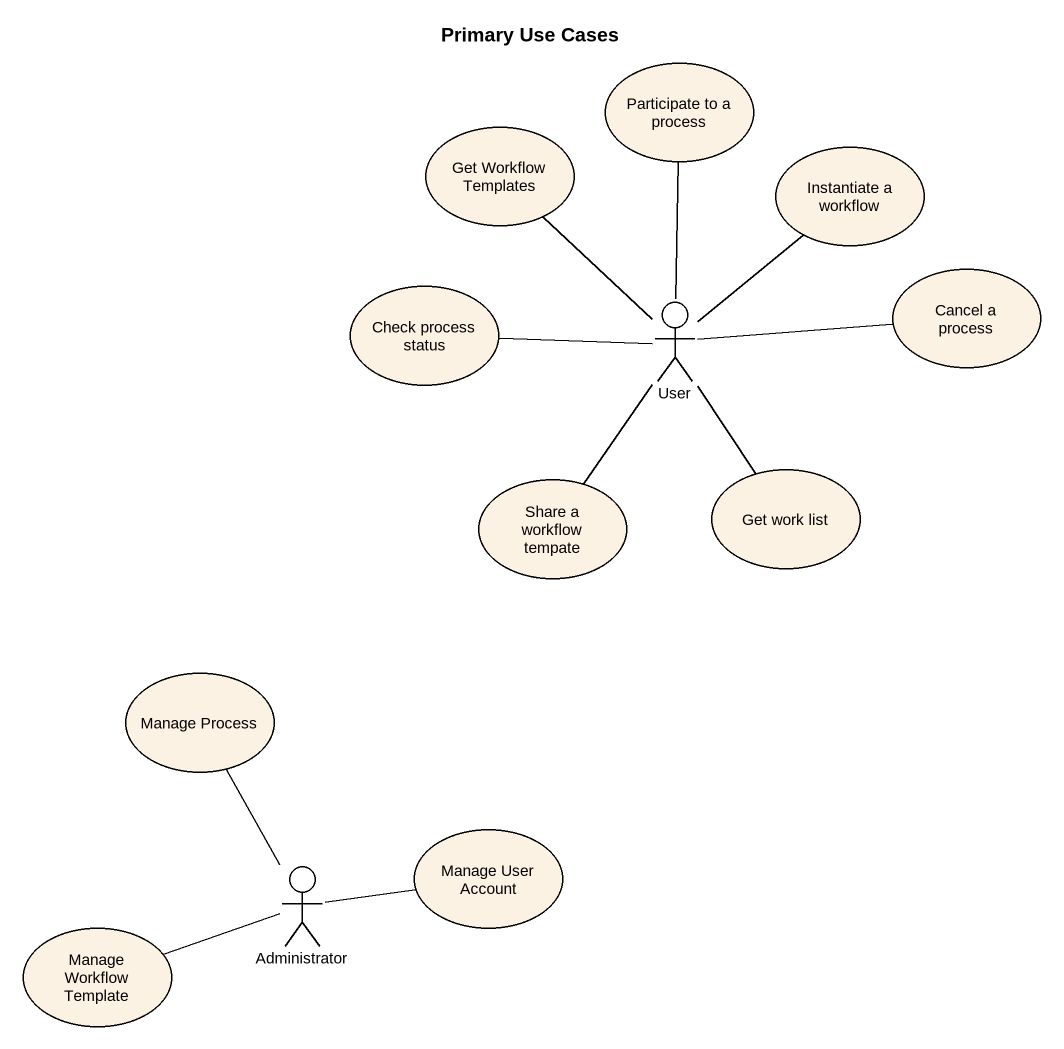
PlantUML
@startuml
title Primary Use Cases
usecase "Participate to a process" as Participate_to_a_process
usecase "Get Workflow Templates" as Get_Workflow_Templates
usecase "Instantiate a workflow" as Instantiate_a_workflow
usecase "Check process status" as Check_process_status
actor User
usecase "Cancel a process" as Cancel_a_process
usecase "Share a workflow tempate" as Share_a_workflow_tempate
usecase "Get work list" as Get_work_list
usecase "Manage Process" as Manage_Process
actor Administrator
usecase "Manage User Account" as Manage_User_Account
usecase "Manage Workflow Template" as Manage_Workflow_Template
User -up- Participate_to_a_process
User -up- Get_Workflow_Templates
User -up- Instantiate_a_workflow
User -left- Check_process_status
User -right- Cancel_a_process
User -- Share_a_workflow_tempate
User -- Get_work_list
Administrator -up- Manage_Process
Administrator -right- Manage_User_Account
Administrator -left- Manage_Workflow_Template
@enduml
